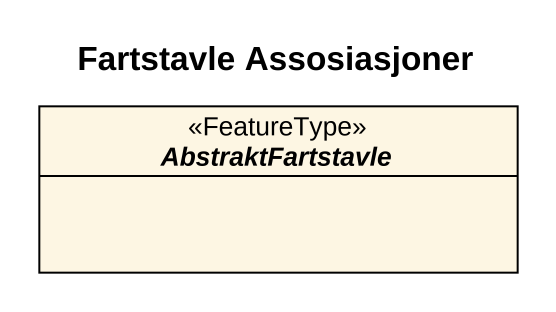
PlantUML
@startuml
title Fartstavle Assosiasjoner
hide circle
hide empty members
abstract class AbstraktFartstavle <<FeatureType>>
@enduml
